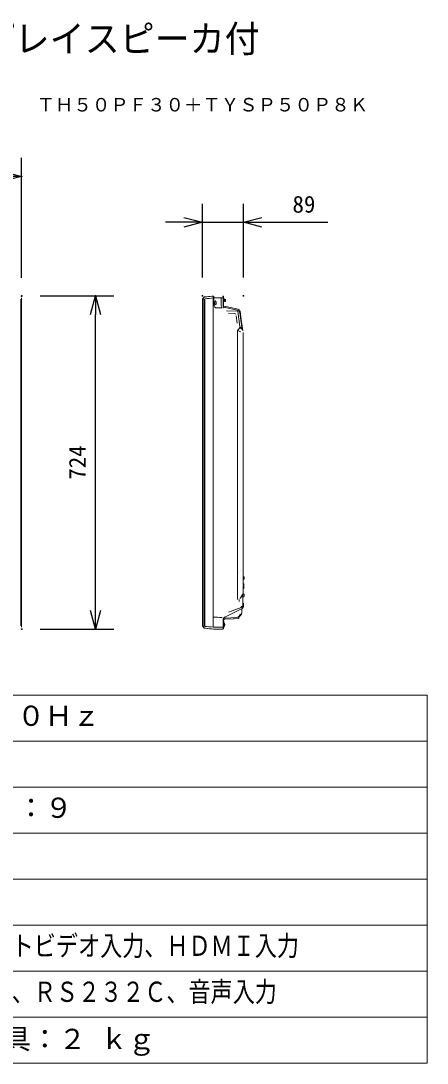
# Model space of a CAD drawing. Units: millimetres, scale not verified. Extents: x -63 to 62, y -56 to 57.
# Drawn here: x 18.4 to 62.5, y -56.5 to 56.8 of the extents above; entities that cross this region are included whole.
import ezdxf
from ezdxf.enums import TextEntityAlignment as Align

# ---------------------------------------------------------------- set-up
doc = ezdxf.new("R2010")
doc.units = ezdxf.units.MM
doc.header["$LTSCALE"] = 0.125
doc.header["$PDMODE"] = 32
doc.header["$PDSIZE"] = 0.0625
for name, color, linetype in [('0-0_0', 7, 'Continuous'), ('0-2_MOJI1', 7, 'Continuous'), ('0-3_TOUROKU', 7, 'Continuous'), ('0-4_DEFPOINTS', 7, 'Continuous'), ('0-6_SUNPO', 7, 'Continuous')]:
    doc.layers.add(name, color=color, linetype=linetype)
doc.layers.add('0-1_WAKU', color=1, linetype='Continuous', lineweight=18)
doc.layers.add('0-5_GAIKEI', color=1, linetype='Continuous', lineweight=18)
doc.styles.add('ＭＳ ゴシック', font='')
doc.styles.get('ＭＳ ゴシック').set_extended_font_data('MS Gothic')

# ---------------------------------------------------------------- blocks, each defined once
blk = doc.blocks.new('_OPEN30')
at = {"layer": '0-0_0'}
blk.add_line((0, 0), (-1, 0), dxfattribs=at)
blk.add_lwpolyline([(-1, 0.26795), (0, 0), (-1, -0.26795)], dxfattribs=at)
blk = doc.blocks.new('D7')
at = {"layer": '0-4_DEFPOINTS'}
for p in [(19.3194, 50.8474), (-51.671, 37.8365), (19.3194, 37.8238)]:
    blk.add_point(p, dxfattribs=at)
at = {"layer": '0-6_SUNPO'}
for p, q in [((-51.671, 39.8365), (-51.671, 52.8474)), ((19.3194, 39.8238), (19.3194, 52.8474)), ((-49.671, 50.8474), (17.3194, 50.8474))]:
    blk.add_line(p, q, dxfattribs=at)
at = {"layer": '0-6_SUNPO', "xscale": 2, "yscale": 2, "rotation": 180}
blk.add_blockref('_OPEN30', (-51.671, 50.8474), dxfattribs=at)
at = {"layer": '0-6_SUNPO', "xscale": 2, "yscale": 2}
blk.add_blockref('_OPEN30', (19.3194, 50.8474), dxfattribs=at)
at = {"layer": '0-6_SUNPO', "style": 'ＭＳ ゴシック'}
blk.add_text('1427', height=1.833, dxfattribs=at).set_placement((-18.6758, 51.3474), align=Align.BOTTOM_LEFT)
blk = doc.blocks.new('D6')
at = {"layer": '0-4_DEFPOINTS'}
for p in [(19.3377, 37.8477), (27.3377, 37.8477), (19.3377, 1.6477)]:
    blk.add_point(p, dxfattribs=at)
at = {"layer": '0-6_SUNPO'}
for p, q in [((21.3377, 37.8477), (29.3377, 37.8477)), ((27.3377, 3.6477), (27.3377, 35.8477)), ((21.3377, 1.6477), (29.3377, 1.6477))]:
    blk.add_line(p, q, dxfattribs=at)
at = {"layer": '0-6_SUNPO', "xscale": 2, "yscale": 2}
for p, rotation in [((27.3377, 37.8477), 90), ((27.3377, 1.6477), 270)]:
    blk.add_blockref('_OPEN30', p, dxfattribs=dict(at, rotation=rotation))
at = {"layer": '0-6_SUNPO', "style": 'ＭＳ ゴシック'}
blk.add_text('724', height=1.833, rotation=90, dxfattribs=at).set_placement((26.8377, 17.8727), align=Align.BOTTOM_LEFT)
blk = doc.blocks.new('D5')
at = {"layer": '0-4_DEFPOINTS'}
for p in [(43.3935, 45.8539), (38.9435, 37.854), (43.3935, 37.854)]:
    blk.add_point(p, dxfattribs=at)
at = {"layer": '0-6_SUNPO'}
for p, q in [((38.9435, 39.854), (38.9435, 47.8539)), ((43.3935, 39.854), (43.3935, 47.8539)), ((36.9435, 45.8539), (34.9435, 45.8539)), ((38.9435, 45.8539), (43.3935, 45.8539)), ((45.3935, 45.8539), (52.5602, 45.8539))]:
    blk.add_line(p, q, dxfattribs=at)
at = {"layer": '0-6_SUNPO', "xscale": 2, "yscale": 2}
blk.add_blockref('_OPEN30', (38.9435, 45.8539), dxfattribs=at)
at = {"layer": '0-6_SUNPO', "xscale": 2, "yscale": 2, "rotation": 180}
blk.add_blockref('_OPEN30', (43.3935, 45.8539), dxfattribs=at)
at = {"layer": '0-6_SUNPO', "style": 'ＭＳ ゴシック'}
blk.add_text('89', height=1.833, dxfattribs=at).set_placement((48.7268, 46.3539), align=Align.BOTTOM_LEFT)

msp = doc.modelspace()

# ---------------------------------------------------------------- linework, layer by layer
at = {"layer": '0-1_WAKU', "color": 4}
for p, q in [((-62.5015, -16.4947), (62.4985, -16.4947)), ((62.4985, -16.4947), (62.4985, -56.4947)), ((62.4985, -56.4947), (-62.5015, -56.4947))]:
    msp.add_line(p, q, dxfattribs=at)
at = {"layer": '0-1_WAKU'}
for p, q in [((-62.5015, -21.4947), (62.4985, -21.4947)), ((-62.5015, -26.4947), (62.4985, -26.4947)), ((-62.5015, -31.4947), (62.4985, -31.4947)), ((-62.5015, -36.4947), (62.4985, -36.4947)), ((-62.5015, -41.4947), (62.4985, -41.4947)), ((-62.5015, -46.4947), (62.4985, -46.4947)), ((-62.5015, -51.4947), (62.4985, -51.4947))]:
    msp.add_line(p, q, dxfattribs=at)
at = {"layer": '0-5_GAIKEI'}
for p, q in [((18.3847, 26.5592), (18.3847, -8.9645)), ((38.1386, 26.3069), (38.1386, 26.4803)), ((38.1386, 26.3069), (38.1386, -8.7476)), ((38.1463, 26.5069), (38.2941, 26.7425)), ((38.2929, 26.5415), (38.2929, 26.5415)), ((38.2929, 26.5415), (38.2929, -8.9822)), ((38.3525, -8.9821), (38.3525, 26.5415)), ((39.2551, 26.87), (39.2551, -9.1107)), ((39.3121, 26.6759), (40.1342, 26.6759)), ((39.3297, 25.9059), (39.3297, 26.8741)), ((40.1342, 25.9012), (40.1342, 26.6759)), ((40.1342, 26.6759), (40.3386, 26.6759)), ((40.3533, 26.6737), (40.3386, 26.675)), ((40.3761, 26.6737), (40.3533, 26.6737)), ((40.3761, 26.848), (40.3761, 26.6737)), ((40.3761, 26.6737), (40.3761, 25.7126)), ((40.4076, 26.6272), (40.3761, 26.6272)), ((40.5731, 26.2836), (40.3761, 26.2559)), ((40.3761, 26.2772), (40.4076, 26.2772)), ((40.5164, 26.3926), (40.4846, 26.3923)), ((40.522, 26.4563), (40.5263, 26.5062)), ((40.5263, 26.5062), (40.567, 26.5055)), ((40.6161, 26.4555), (40.6161, 26.3331)), ((39.4652, 25.9279), (39.3708, 25.9314)), ((40.3936, 25.6819), (40.3929, 25.6785)), ((41.8972, 25.3597), (40.3936, 25.6819)), ((40.5901, 25.74), (40.4367, 25.7726)), ((40.6334, 25.7308), (40.5897, 25.7401)), ((41.9849, 25.4435), (40.6334, 25.7308)), ((40.7251, 25.2682), (41.9298, 25.2262)), ((41.5851, 24.9884), (40.9405, 25.0109)), ((41.9298, 25.2262), (42.1594, 23.5569)), ((41.9849, 25.4435), (41.9887, 25.4424)), ((41.9893, 25.4425), (41.9886, 25.4425)), ((42.4232, 23.2275), (42.1705, 25.0653)), ((42.2709, 24.5904), (42.1805, 25.2337)), ((41.8591, 23.9293), (41.7502, 24.7206)), ((42.4786, 23.1128), (42.2709, 24.5904)), ((41.9089, 23.1214), (41.9089, -6.0846)), ((42.5311, 20.7068), (42.5311, 21.1759)), ((42.5311, 20.2855), (42.5311, 20.7447)), ((42.5311, 20.2423), (42.5311, 20.2855)), ((42.5311, 16.1129), (42.5311, 15.3039)), ((42.5286, 9.0484), (42.5286, 9.0526)), ((42.5286, 9.0479), (42.5286, 9.0484)), ((42.5286, 8.4955), (42.5286, 8.496)), ((42.5286, 8.4953), (42.5286, 8.4955)), ((42.5286, 3.6729), (42.5286, 3.121)), ((42.5311, 2.3599), (42.5311, 2.36)), ((42.5311, 1.7301), (42.5311, 2.3599)), ((42.5311, 1.7196), (42.5311, 1.7301)), ((42.5311, 1.451), (42.5311, 1.7196)), ((42.5311, 1.451), (42.5311, 1.7196)), ((42.5311, -2.8261), (42.5311, 1.1129)), ((42.5311, -2.8261), (42.5311, 1.1129)), ((42.5287, -2.9497), (42.5286, -2.9498)), ((42.5311, -2.9881), (42.5311, -2.8307)), ((42.5311, -2.9963), (42.5311, -2.9621)), ((42.5386, -3.6253), (42.5286, -3.6253)), ((42.5286, -3.8953), (42.5386, -3.8953)), ((42.581, -3.6265), (42.5386, -3.6228)), ((42.5386, -3.8978), (42.581, -3.8941)), ((42.6061, -4.7558), (42.6061, -4.4603)), ((42.4786, -6.649), (42.4786, -5.5532)), ((42.4824, -5.5436), (42.4828, -5.5423)), ((42.5036, -5.9103), (42.5036, -5.4723)), ((42.581, -5.5265), (42.5036, -5.5198)), ((42.5156, -5.2759), (42.5146, -5.2759)), ((42.0826, -6.0886), (42.0826, -6.3131)), ((42.2707, -5.7832), (42.2699, -5.7839)), ((42.2702, -5.7835), (42.271, -5.7829)), ((42.4786, -5.9103), (42.5036, -5.9103)), ((42.4786, -6.4603), (42.4786, -6.3103)), ((42.4786, -6.4603), (42.4786, -6.5103)), ((42.5148, -6.5103), (42.4786, -6.5103)), ((42.4786, -6.7353), (42.4786, -6.649)), ((42.5036, -5.7953), (42.5386, -5.7953)), ((42.5161, -6.5103), (42.5148, -6.5103)), ((42.5386, -5.7978), (42.581, -5.7941)), ((42.5661, -6.8558), (42.5661, -6.5603)), ((40.6189, -7.9839), (42.4279, -7.0794)), ((40.9182, -7.4783), (42.3141, -6.9702)), ((42.3661, -7.4957), (42.3661, -7.1103)), ((38.1386, -8.9209), (38.1386, -8.7476)), ((38.1463, -8.9475), (38.2941, -9.1831)), ((38.2929, -8.9822), (38.2929, -8.9822)), ((40.3761, -8.159), (40.3761, -9.0943)), ((40.4076, -8.6603), (40.3761, -8.6603)), ((40.3761, -9.0103), (40.4076, -9.0103)), ((40.4076, -9.0853), (40.4076, -9.0103)), ((40.4699, -9.0389), (40.4699, -8.9639)), ((40.4755, -8.1404), (40.5509, -8.1365)), ((40.5464, -8.248), (41.5505, -8.1954)), ((40.5464, -8.248), (41.4238, -8.202)), ((41.4238, -8.202), (42.014, -8.1711)), ((42.0614, -8.122), (42.0635, -8.0021)), ((18.467, -9.093), (18.4671, -9.093)), ((39.3297, -9.1166), (39.255, -9.1166)), ((40.1342, -9.1166), (39.3297, -9.1166)), ((40.3386, -9.1166), (40.1342, -9.1166)), ((40.3533, -9.2936), (40.3298, -9.2956)), ((40.3761, -9.0853), (40.4076, -9.0853)), ((40.3761, -9.0943), (40.3761, -9.2687))]:
    msp.add_line(p, q, dxfattribs=at)
at = {"layer": '0-5_GAIKEI', "color": 7}
for p, q in [((18.467, 26.6878), (18.467, -9.093)), ((18.467, 26.6878), (18.4671, 26.6878)), ((38.0911, 26.4992), (38.0911, 26.3297)), ((38.0911, -8.9199), (38.0911, 26.3297)), ((38.0999, 26.5274), (38.2552, 26.7543)), ((38.3131, 26.7868), (38.5784, 26.8007)), ((40.2761, 26.8797), (40.3533, 26.8729)), ((40.3533, 25.7776), (40.3533, 26.6737)), ((42.5286, 22.7789), (42.5286, 22.8421)), ((42.5286, 14.7479), (42.5286, 22.7789)), ((42.5286, 14.7479), (42.5286, 9.0497)), ((42.5311, 15.3039), (42.5311, 15.1793)), ((42.5311, 15.1362), (42.5311, 15.1793)), ((42.5286, 9.0497), (42.5286, 8.496)), ((42.5286, 3.6729), (42.5286, 4.1113)), ((42.5286, -3.7944), (42.5286, 3.121)), ((42.4918, -4.3514), (42.4915, -4.3514)), ((42.5286, -3.7944), (42.5286, -4.3463)), ((42.5286, -4.5253), (42.5286, -4.3463)), ((42.5548, -4.4103), (42.5286, -4.4103)), ((42.5561, -4.4103), (42.5548, -4.4103)), ((42.5206, -5.3288), (42.5206, -4.6262)), ((38.2552, -9.1749), (38.0999, -8.9481)), ((40.3386, -9.1166), (40.3386, -8.325)), ((38.2941, -9.1832), (38.2941, -9.1831)), ((38.3131, -9.2075), (38.3159, -9.206)), ((38.4277, -9.2259), (38.3522, -9.2182)), ((39.2921, -9.3145), (38.3522, -9.2182)), ((39.2911, -9.3143), (39.2921, -9.3145)), ((39.2921, -9.3145), (39.2923, -9.3145)), ((39.2932, -9.3145), (39.2922, -9.3144)), ((39.2932, -9.3145), (39.2975, -9.3146)), ((40.3386, -9.1166), (40.3386, -9.2634)), ((40.3386, -9.2634), (40.3386, -9.2637))]:
    msp.add_line(p, q, dxfattribs=at)
at = {"layer": '0-5_GAIKEI'}
for points in [[(40.522, 26.4563), (40.5161, 26.3897), (40.4843, 26.3897)], [(42.5311, -2.9881), (42.5311, -2.8307), (42.5311, -2.8261)], [(42.4806, -5.5482), (42.4824, -5.5436), (42.4829, -5.5421)], [(42.266, -5.784), (42.2699, -5.7839), (42.262, -5.7908)], [(40.4476, -8.6741), (40.4476, -8.6603), (40.4159, -8.6603)], [(40.5509, -8.1365), (40.5805, -8.1349), (41.8212, -8.0699)]]:
    msp.add_lwpolyline(points, dxfattribs=at)
at = {"layer": '0-5_GAIKEI', "color": 7}
for points in [[(42.5286, 4.022), (42.5286, 4.1113), (42.5286, 8.4953)], [(42.5287, 8.4953), (42.5287, 4.1182), (42.5287, -2.9497)]]:
    msp.add_lwpolyline(points, dxfattribs=at)
for centre, radius, start, end in [((38.1411, 26.4992), 0.05, 145.59988, 180), ((38.3171, 26.7119), 0.075, 93, 145.59988), ((-793.2677, 8149.4886), 8165.1716, 275.84729, 275.85232), ((-47.2681, -51.9319), 117.0292, 40.02246, 40.15733), ((41.77, 22.8421), 0.7587, 359.99925, 6.90319), ((41.775, -5.2843), 0.7534, 319.80705, 339.49568), ((41.8976, -5.3287), 0.623, 339.96843, 359.99011), ((-42.4109, 65.4068), 110.6829, 319.83686, 319.97854), ((38.1411, -8.9199), 0.05, 180, 214.40012), ((38.3171, -9.1326), 0.075, 214.40012, 267), ((38.3577, -9.1433), 0.075, 212.11245, 261.02182), ((38.3609, -9.1207), 0.0978, 261.27059, 263.74636), ((-798.5357, -8183.3421), 8216.8537, 84.14769, 84.15359), ((41.5583, 642.4041), 651.7228, 269.80128, 269.87053), ((42.7781, 1175.5073), 1184.8274, 269.86967, 269.87948)]:
    msp.add_arc(centre, radius, start, end, dxfattribs=at)
at = {"layer": '0-5_GAIKEI'}
for centre, radius, start, end in [((38.3577, 26.7026), 0.075, 98.93951, 147.88756), ((38.36, 26.6862), 0.0916, 96.37847, 98.78996), ((-365.7644, 3973.5009), 3967.5578, 275.84606, 275.85995), ((40.3511, 26.848), 0.025, 0, 85), ((40.4076, 26.5622), 0.065, 16.60155, 90), ((40.4076, 26.3422), 0.065, 270, 343.39845), ((40.0386, 26.4522), 0.45, 0, 16.60155), ((40.0386, 26.4522), 0.45, 343.39845, 0), ((40.5661, 26.4555), 0.05, 0, 89), ((40.5661, 26.3331), 0.05, 278, 0), ((39.233, 98.1926), 72.5984, 270.2235, 270.79793), ((40.4886, 26.0171), 0.25, 243.25632, 258), ((40.3831, 25.633), 0.05, 77.90524, 81.20676), ((41.8239, 25.0176), 0.3498, 7.8264, 77.9093), ((41.9329, 25.199), 0.25, 8, 76.97099), ((41.9329, 25.199), 0.25, 8, 9.61823), ((71.6647, 111.1172), 92.8906, 251.317, 251.54939), ((61.0853, 45.9225), 29.3936, 229.82444, 230.18937), ((41.779, 22.8473), 0.7481, 34.78968, 40), ((41.7931, 22.7789), 0.7355, 0.0007, 5.22465), ((41.7786, 4.1113), 0.75, 2.45284, 5.88394), ((42.3811, -2.9963), 0.15, 349.52471, 0), ((42.3811, -2.9963), 0.15, 349.52469, 0), ((42.5766, -3.6763), 0.05, 16.25703, 85), ((42.5766, -3.8443), 0.05, 275, 343.74297), ((42.2886, -3.7603), 0.35, 0, 16.25703), ((42.2886, -3.7603), 0.35, 343.74297, 0), ((41.7772, -5.216), 0.7515, 316.88623, 332.41854), ((42.3561, -4.7558), 0.25, 311.13699, 0), ((42.5766, -5.5763), 0.05, 16.25703, 85), ((42.2886, -5.6603), 0.35, 0, 16.25703), ((42.2886, -5.6603), 0.35, 343.74297, 0), ((-47.5991, 69.7699), 117.4619, 319.84294, 319.97731), ((44.6231, -8.4438), 3.5514, 131.49169, 131.68397), ((41.7271, -5.1688), 0.8203, 311.49624, 316.86723), ((42.2286, -6.7353), 0.25, 290, 0), ((42.5766, -5.7443), 0.05, 275, 343.74297), ((41.7911, -7.4957), 0.575, 273, 0), ((42.3161, -6.8558), 0.25, 296.56505, 0), ((-365.7644, -3955.9417), 3967.5578, 84.14088, 84.15394), ((39.233, -80.6333), 72.5984, 89.20207, 89.98257), ((40.5595, -8.4976), 0.25, 93, 137.18678), ((40.3366, -8.4263), 0.05, 16.25703, 37.82319), ((40.3366, -8.9943), 0.05, 322.17681, 341.31776), ((40.3766, -8.4613), 0.05, 16.25703, 80.92143), ((40.4076, -8.7253), 0.065, 16.60155, 90), ((40.4076, -8.9453), 0.065, 270, 343.39845), ((40.4076, -9.0203), 0.065, 270, 343.39845), ((40.3766, -8.6293), 0.05, 320.95555, 343.74297), ((40.0886, -8.5453), 0.35, 0, 16.25703), ((40.0886, -8.5453), 0.35, 343.74297, 0), ((40.4886, -8.3901), 0.25, 93, 101.63208), ((40.4476, -8.7253), 0.065, 16.60155, 90), ((40.0386, -8.8353), 0.45, 0, 16.60155), ((40.0386, -8.8353), 0.45, 343.39845, 0), ((40.0386, -8.9103), 0.45, 343.39845, 0), ((40.5071, -7.7603), 0.25, 262.46713, 296.56505), ((40.4476, -8.9453), 0.065, 299.07135, 343.39845), ((40.0386, -8.9103), 0.45, 0, 4.78019), ((40.0786, -8.8353), 0.45, 0, 16.60155), ((40.0786, -8.8353), 0.45, 343.39845, 0), ((42.0114, -8.1211), 0.05, 273, 359), ((41.7929, -7.4986), 0.5716, 298.27725, 304.9271), ((40.3511, -9.2687), 0.025, 275, 0)]:
    msp.add_arc(centre, radius, start, end, dxfattribs=at)
for centre, major_axis, ratio, start_param, end_param in [((38.3598, 26.7029), (-0.0529, 0.0529), 0.998502, 5.59903295, 5.61591848), ((39.5078, 26.1297), (0, 0.257), 0.267952, 3.79000071, 8.75642664), ((39.8054, 25.9314), (0.0162, 0.4497), 0.965884, 1.60554864, 2.45075364), ((39.441, 25.9279), (0.0237, 0.008), 0.768048, 5.86712851, 6.28235976), ((40.5689, 25.9012), (0.0194, 0.4496), 0.965866, 1.61242265, 2.34216066), ((41.5799, 24.8387), (-0.1113, 0.1005), 0.997662, 4.0139306, 5.41084736), ((41.8307, 23.1214), (0.2907, 0.3435), 0.133392, 4.82480456, 6.25528546), ((42.0074, 23.0387), (0.3446, 0.2894), 0.603999, 6.28290068, 6.29159773), ((41.8307, 20.3909), (-0.3439, -0.2903), 0.113014, 3.14176835, 3.15230757), ((41.7786, 4.1113), (0.75, 0), 0.966667, 6.28318531, 6.38731292), ((41.8307, -2.8469), (-0.3439, 0.2903), 0.113014, 3.13087774, 3.14150348), ((42.2371, -2.9038), (-0.0331, 0.0375), 0.474958, 3.12075024, 3.1425912), ((42.3811, -2.9621), (0.15, 0), 0.75021, 6.09786625, 6.28318531), ((42.2811, -2.9497), (-0.2211, 0.1218), 0.924959, 3.54291532, 3.6787004), ((42.2811, -2.9497), (-0.25, 0.0141), 0.351557, 3.16147264, 3.30109898), ((42.5561, -4.4603), (0.0501, 0), 0.99863, 6.28318531, 7.85398163), ((42.5161, -6.5603), (0.0501, 0), 0.99863, 6.28318531, 7.85398163), ((41.7911, -7.4957), (-0.0301, 0.5742), 0.716202, 3.14159265, 4.41563364), ((42.2286, -6.2032), (-0.0848, 0.7672), 0.061645, 3.15661004, 3.73389513)]:
    msp.add_ellipse(centre, major_axis=major_axis, ratio=ratio, start_param=start_param, end_param=end_param, dxfattribs=at)
at = {"layer": '0-5_GAIKEI', "color": 7}
for centre, major_axis, ratio, start_param, end_param in [((40.3511, 26.6723), (0.0022, 0.2006), 0.01079, 4.71915907, 6.2823592), ((40.788, 25.8937), (0.3182, 0.3182), 0.999954, 2.61709392, 2.70841503), ((40.788, 25.8937), (0.1107, 0.4362), 0.999904, 2.1716031, 2.51842235), ((40.788, -8.3344), (-0.1107, 0.4362), 0.999904, 0.96991939, 1.32217653), ((40.788, -8.3344), (-0.1107, 0.4362), 0.999904, 0.62314155, 0.96991939), ((38.3598, -9.1435), (0.0529, 0.0529), 0.998502, 3.80931281, 3.82574501), ((39.2982, -9.2648), (0.0347, 0.0347), 0.999626, 3.90311008, 3.92163525), ((40.2885, -9.2676), (0.0354, 0.0354), 1, 3.87461568, 3.97350216), ((40.2885, -9.2676), (0.0354, 0.0354), 1, 3.97350216, 4.81643593), ((40.2885, -9.2676), (0.0354, 0.0354), 1, 4.81643593, 5.49778705)]:
    msp.add_ellipse(centre, major_axis=major_axis, ratio=ratio, start_param=start_param, end_param=end_param, dxfattribs=at)

# ---------------------------------------------------------------- block references
at = {"layer": '0-6_SUNPO'}
for name in ['D7', 'D5', 'D6']:
    msp.add_blockref(name, (-0.8524, -10.958), dxfattribs=at)

# ---------------------------------------------------------------- texts
at = {"layer": '0-2_MOJI1', "style": 'ＭＳ ゴシック'}
for s, height, width, p in [('ハイビジョンプラズマディスプレイスピーカ付', 2.933, 0.95, (-35.5015, 52.5053)), ('ビデオ入力、ＲＧＢ／コンポーネントビデオ入力、ＨＤＭＩ入力', 2.199, 0.8, (-21.0015, -45.4947)), ('ＤＶＩ－Ｄ入力、ＰＣ入力、ＬＡＮ、ＲＳ２３２Ｃ、音声入力', 2.199, 0.8, (-21.0015, -50.4947))]:
    msp.add_text(s, height=height, dxfattribs=dict(at, width=width)).set_placement(p, align=Align.BOTTOM_LEFT)
for s, p in [('ＡＣ１００Ｖ\u3000５０Ｈｚ／６０Ｈｚ', (-21.0015, -20.4947)), ('５０型（１２６８ｃｍ）１６：９', (-21.0015, -30.4947)), ('本体：約３３．０ ｋｇ、金具：２ ｋｇ', (-21.0015, -55.6206))]:
    msp.add_text(s, height=2.199, dxfattribs=at).set_placement(p, align=Align.BOTTOM_LEFT)
at = {"layer": '0-3_TOUROKU', "style": 'ＭＳ ゴシック'}
msp.add_text('ＴＨ５０ＰＦ３０＋ＴＹＳＰ５０Ｐ８Ｋ', height=1.466, dxfattribs=at).set_placement((20.0984, 46.5053), align=Align.BOTTOM_LEFT)

doc.saveas('drawing.dxf')
